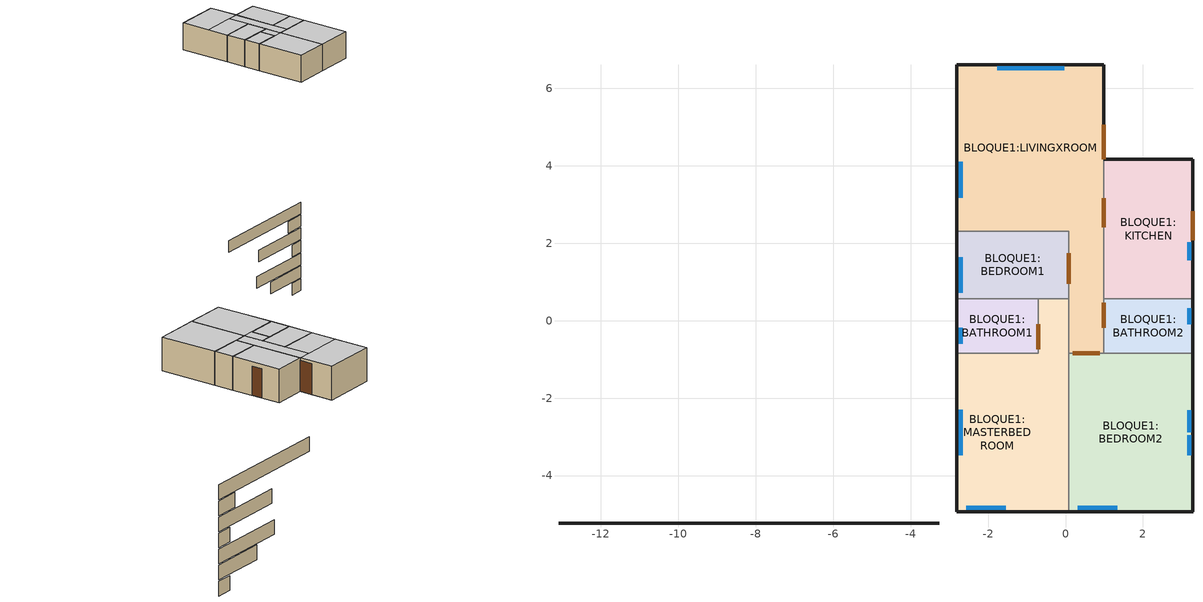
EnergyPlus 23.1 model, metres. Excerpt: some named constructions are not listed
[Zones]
BLOQUE1:LIVINGXROOM
 floor othersideconditionsmodel (SUELO CASO BASE MULCHEN): 0.08,2.31 0.99,2.3 0.99,-0.84 0.08,-0.84 z0; -2.81,6.61 0.99,6.61 0.99,2.3 -2.81,2.31 z0
 wall outside (MURO CASO BASE MULCHEN 01): 0.99,4.16 0.99,6.61 -2.81,6.61 -2.81,2.31 z0:2.3
 wall outside (LinearBridgingConstruction): -3.26,-5.24 -13.09,-5.24 z-11.1:-10.1
 wall to BLOQUE1:BEDROOM1 (Lightweight 2 x 25mm gypsum plasterboard with 100mm cavity): -2.81,2.31 0.08,2.31 0.08,0.56 z0:2.3
 wall to BLOQUE1:MASTERBEDROOM (Lightweight 2 x 25mm gypsum plasterboard with 100mm cavity): 0.08,0.56 0.08,-0.84 z0:2.3
 wall to BLOQUE1:BEDROOM2 (Lightweight 2 x 25mm gypsum plasterboard with 100mm cavity): 0.08,-0.84 0.99,-0.84 z0:2.3
 wall to BLOQUE1:BATHROOM2 (Lightweight 2 x 25mm gypsum plasterboard with 100mm cavity): 0.99,-0.84 0.99,0.56 z0:2.3
 wall to BLOQUE1:KITCHEN (Lightweight 2 x 25mm gypsum plasterboard with 100mm cavity): 0.99,0.56 0.99,4.16 z0:2.3
 window (VENTANA CASO BASE MULCHEN - 1001): -0.03,6.51 -1.77,6.51 z0.74:1.96; -2.71,4.11 -2.71,3.18 z1.04:1.96
 door inside (Puerta interior del proyecto): 0.08,1.74 0.08,0.95 z0:2.1; 0.18,-0.84 0.89,-0.84 / 0.99,-0.18 0.99,0.46 / 0.99,2.42 0.99,3.16 z0:2.12
 door (Copia de Wooden door): 0.99,4.17 0.99,5.06 z0:2.12
 ceiling adiabatic (CIELO FALSO CASO BASE MULCHEN_Reversed): 0.08,4.16 -2.81,4.16 -2.81,2.31 0.08,2.31 z2.3; 0.99,4.16 0.08,4.16 0.08,-0.84 0.99,-0.84 z2.3; 0.99,6.61 -2.81,6.61 -2.81,4.16 0.99,4.16 z2.3
BLOQUE1:BEDROOM1
 floor othersideconditionsmodel (SUELO CASO BASE MULCHEN): -2.81,2.31 0.08,2.31 0.08,0.56 -2.81,0.56 z0
 wall outside (MURO CASO BASE MULCHEN 01): -2.81,2.31 -2.81,0.56 z0:2.3
 wall outside (LinearBridgingConstruction): -3.26,-5.24 -5,-5.24 z-12.2:-11.2
 wall to BLOQUE1:BATHROOM1 (Lightweight 2 x 25mm gypsum plasterboard with 100mm cavity): -2.81,0.56 -0.71,0.56 z0:2.3
 wall to BLOQUE1:MASTERBEDROOM (Lightweight 2 x 25mm gypsum plasterboard with 100mm cavity): -0.71,0.56 0.08,0.56 z0:2.3
 window (VENTANA CASO BASE MULCHEN - 1001): -2.71,1.64 -2.71,0.73 z1.07:1.99
 ceiling adiabatic (CIELO FALSO CASO BASE MULCHEN_Reversed): 0.08,2.31 -2.81,2.31 -2.81,0.56 0.08,0.56 z2.3
BLOQUE1:MASTERBEDROOM
 floor othersideconditionsmodel (SUELO CASO BASE MULCHEN): -2.81,-0.84 -0.71,-0.84 -0.71,-4.94 -2.81,-4.94 z0; -0.71,0.56 0.08,0.56 0.08,-4.94 -0.71,-4.94 z0
 wall outside (MURO CASO BASE MULCHEN 01): -2.81,-0.84 -2.81,-4.94 0.08,-4.94 z0:2.3
 wall outside (LinearBridgingConstruction): -3.26,-5.24 -8.99,-5.24 z-13.3:-12.3
 wall to BLOQUE1:BATHROOM1 (Lightweight 2 x 25mm gypsum plasterboard with 100mm cavity): -0.71,0.56 -0.71,-0.84 -2.81,-0.84 z0:2.3
 wall to BLOQUE1:BEDROOM2 (Lightweight 2 x 25mm gypsum plasterboard with 100mm cavity): 0.08,-4.94 0.08,-0.84 z0:2.3
 window (VENTANA CASO BASE MULCHEN - 1001): -2.71,-2.3 -2.71,-3.47 z1.07:1.99; -2.57,-4.84 -1.55,-4.84 z1.03:1.96
 door inside (Puerta interior del proyecto): -0.71,-0.09 -0.71,-0.74 z0:2.11
 ceiling adiabatic (CIELO FALSO CASO BASE MULCHEN_Reversed): 0.08,0.56 -0.71,0.56 -0.71,-0.84 0.08,-0.84 z2.3; 0.08,-0.84 -2.81,-0.84 -2.81,-4.94 0.08,-4.94 z2.3
BLOQUE1:BEDROOM2
 floor othersideconditionsmodel (SUELO CASO BASE MULCHEN): 0.08,-0.84 3.29,-0.84 3.29,-4.94 0.08,-4.94 z0
 wall outside (MURO CASO BASE MULCHEN 01): 0.08,-4.94 3.29,-4.94 3.29,-0.84 z0:2.3
 wall outside (LinearBridgingConstruction): -3.26,-5.24 -9.26,-5.24 z-15.5:-14.5
 wall to BLOQUE1:BATHROOM2 (Lightweight 2 x 25mm gypsum plasterboard with 100mm cavity): 3.29,-0.84 0.99,-0.84 z0:2.3
 window (VENTANA CASO BASE MULCHEN - 1001): 0.32,-4.84 1.34,-4.84 z1.04:1.96; 3.19,-2.88 3.19,-2.31 / 3.19,-3.47 3.19,-2.96 z1.04:1.95
 ceiling adiabatic (CIELO FALSO CASO BASE MULCHEN_Reversed): 3.29,-0.84 0.08,-0.84 0.08,-4.94 3.29,-4.94 z2.3
BLOQUE1:BATHROOM2
 floor othersideconditionsmodel (SUELO CASO BASE MULCHEN): 0.99,0.56 3.29,0.56 3.29,-0.84 0.99,-0.84 z0
 wall outside (MURO CASO BASE MULCHEN 01): 3.29,-0.84 3.29,0.56 z0:2.3
 wall outside (LinearBridgingConstruction): -3.26,-5.24 -4.45,-5.24 z-17.7:-16.7
 wall to BLOQUE1:KITCHEN (Lightweight 2 x 25mm gypsum plasterboard with 100mm cavity_Rev): 3.29,0.56 0.99,0.56 z0:2.3
 window (VENTANA CASO BASE MULCHEN - 1001): 3.19,-0.1 3.19,0.32 z1.51:1.98
 ceiling adiabatic (CIELO FALSO CASO BASE MULCHEN_Reversed): 3.29,0.56 0.99,0.56 0.99,-0.84 3.29,-0.84 z2.3
BLOQUE1:KITCHEN
 floor othersideconditionsmodel (SUELO CASO BASE MULCHEN): 0.99,4.16 3.29,4.16 3.29,0.56 0.99,0.56 z0
 wall outside (MURO CASO BASE MULCHEN 01): 3.29,0.56 3.29,4.16 0.99,4.16 z0:2.3
 wall outside (LinearBridgingConstruction): -3.26,-5.24 -7.4,-5.24 z-16.6:-15.6
 window (VENTANA CASO BASE MULCHEN - 1001): 3.19,1.56 3.19,2.03 z1.04:1.95
 door (Puerta exterior del proyecto): 3.29,2.07 3.29,2.82 z0:1.99
 ceiling adiabatic (CIELO FALSO CASO BASE MULCHEN_Reversed): 3.29,4.16 0.99,4.16 0.99,0.56 3.29,0.56 z2.3
BLOQUE1:BATHROOM1
 floor othersideconditionsmodel (SUELO CASO BASE MULCHEN): -2.81,0.56 -0.71,0.56 -0.71,-0.84 -2.81,-0.84 z0
 wall outside (MURO CASO BASE MULCHEN 01): -2.81,0.56 -2.81,-0.84 z0:2.3
 wall outside (LinearBridgingConstruction): -3.26,-5.24 -4.45,-5.24 z-14.4:-13.4
 window (VENTANA CASO BASE MULCHEN - 1001): -2.71,-0.18 -2.71,-0.6 z1.5:1.98
 ceiling adiabatic (CIELO FALSO CASO BASE MULCHEN_Reversed): -0.71,0.56 -2.81,0.56 -2.81,-0.84 -0.71,-0.84 z2.3
[Construction]
Puerta interior del proyecto_Rev: Painted Oak_.035
[ZONETERMINALUNITLIST]
Name | Zone Terminal Unit Name 1
VRF Outdoor Unit_BLOQUE1:BEDROOM2 Zone List | BLOQUE1:BEDROOM2 VRF Indoor Unit
VRF Outdoor Unit_BLOQUE1:KITCHEN Zone List | BLOQUE1:KITCHEN VRF Indoor Unit
VRF Outdoor Unit_BLOQUE1:BATHROOM2 Zone List | BLOQUE1:BATHROOM2 VRF Indoor Unit
[ENERGYMANAGEMENTSYSTEM:SENSOR]
Name | OutputVariable or OutputMeter Index Key | OutputVariable or OutputMeter
RMOT | People BLOQUE1:LIVINGXROOM | Zone Thermal Comfort CEN 15251 Adaptive Model Running Average Outdoor Air Temperature
PMOT | People BLOQUE1:LIVINGXROOM | Zone Thermal Comfort ASHRAE 55 Adaptive Model Running Average Outdoor Air Temperature
Occ_count_BLOQUE1_LIVINGXROOM; BLOQUE1_LIVINGXROOM_Partition_3_0_0_0_0_0_Door_Occ_count; BLOQUE1_LIVINGXROOM_Partition_5_0_0_0_0_0_Door_Occ_count; BLOQUE1_LIVINGXROOM_Partition_6_0_0_0_0_0_Door_Occ_count; BLOQUE1_LIVINGXROOM_Partition_7_0_0_0_0_0_Door_Occ_count; BLOQUE1_LIVINGXROOM_Wall_8_0_0_0_0_0_Door_Occ_count; BLOQUE1_LIVINGXROOM_Wall_9_0_0_0_0_0_Win_Occ_count; BLOQUE1_LIVINGXROOM_Wall_10_0_0_0_0_0_Win_Occ_count | People BLOQUE1:LIVINGXROOM | People Occupant Count
Occ_count_BLOQUE1_BEDROOM1; BLOQUE1_BEDROOM1_Wall_2_0_0_0_0_0_Win_Occ_count | People BLOQUE1:BEDROOM1 | People Occupant Count
Occ_count_BLOQUE1_MASTERBEDROOM; BLOQUE1_MASTERBEDROOM_Partition_2_0_0_0_0_0_Door_Occ_count; BLOQUE1_MASTERBEDROOM_Wall_4_0_0_0_0_0_Win_Occ_count; BLOQUE1_MASTERBEDROOM_Wall_5_0_0_0_0_0_Win_Occ_count | People BLOQUE1:MASTERBEDROOM | People Occupant Count
Occ_count_BLOQUE1_BATHROOM1; BLOQUE1_BATHROOM1_Wall_2_0_0_0_0_0_Win_Occ_count | People BLOQUE1:BATHROOM1 | People Occupant Count
Occ_count_BLOQUE1_BEDROOM2; BLOQUE1_BEDROOM2_Wall_3_0_0_0_0_0_Win_Occ_count; BLOQUE1_BEDROOM2_Wall_4_0_0_0_0_1_Win_Occ_count; BLOQUE1_BEDROOM2_Wall_4_0_0_1_0_0_Win_Occ_count | People BLOQUE1:BEDROOM2 | People Occupant Count
Occ_count_BLOQUE1_KITCHEN; BLOQUE1_KITCHEN_Wall_4_0_0_0_0_1_Door_Occ_count; BLOQUE1_KITCHEN_Wall_4_0_0_1_0_0_Win_Occ_count | People BLOQUE1:KITCHEN | People Occupant Count
Occ_count_BLOQUE1_BATHROOM2; BLOQUE1_BATHROOM2_Wall_4_0_0_0_0_0_Win_Occ_count | People BLOQUE1:BATHROOM2 | People Occupant Count
OutT | Environment | Site Outdoor Air Drybulb Temperature
BLOQUE1_LIVINGXROOM_CoolCoil; BLOQUE1_LIVINGXROOM_Partition_3_0_0_0_0_0_Door_CoolCoil; BLOQUE1_LIVINGXROOM_Partition_5_0_0_0_0_0_Door_CoolCoil; BLOQUE1_LIVINGXROOM_Partition_6_0_0_0_0_0_Door_CoolCoil; BLOQUE1_LIVINGXROOM_Partition_7_0_0_0_0_0_Door_CoolCoil; BLOQUE1_LIVINGXROOM_Wall_8_0_0_0_0_0_Door_CoolCoil; BLOQUE1_LIVINGXROOM_Wall_9_0_0_0_0_0_Win_CoolCoil; BLOQUE1_LIVINGXROOM_Wall_10_0_0_0_0_0_Win_CoolCoil | BLOQUE1:LIVINGXROOM VRF Indoor Unit DX Cooling Coil | Cooling Coil Total Cooling Rate
BLOQUE1_LIVINGXROOM_HeatCoil; BLOQUE1_LIVINGXROOM_Partition_3_0_0_0_0_0_Door_HeatCoil; BLOQUE1_LIVINGXROOM_Partition_5_0_0_0_0_0_Door_HeatCoil; BLOQUE1_LIVINGXROOM_Partition_6_0_0_0_0_0_Door_HeatCoil; BLOQUE1_LIVINGXROOM_Partition_7_0_0_0_0_0_Door_HeatCoil; BLOQUE1_LIVINGXROOM_Wall_8_0_0_0_0_0_Door_HeatCoil; BLOQUE1_LIVINGXROOM_Wall_9_0_0_0_0_0_Win_HeatCoil; BLOQUE1_LIVINGXROOM_Wall_10_0_0_0_0_0_Win_HeatCoil | BLOQUE1:LIVINGXROOM VRF Indoor Unit DX Heating Coil | Heating Coil Heating Rate
BLOQUE1_BEDROOM1_CoolCoil; BLOQUE1_BEDROOM1_Wall_2_0_0_0_0_0_Win_CoolCoil | BLOQUE1:BEDROOM1 VRF Indoor Unit DX Cooling Coil | Cooling Coil Total Cooling Rate
BLOQUE1_BEDROOM1_HeatCoil; BLOQUE1_BEDROOM1_Wall_2_0_0_0_0_0_Win_HeatCoil | BLOQUE1:BEDROOM1 VRF Indoor Unit DX Heating Coil | Heating Coil Heating Rate
BLOQUE1_MASTERBEDROOM_CoolCoil; BLOQUE1_MASTERBEDROOM_Partition_2_0_0_0_0_0_Door_CoolCoil; BLOQUE1_MASTERBEDROOM_Wall_4_0_0_0_0_0_Win_CoolCoil; BLOQUE1_MASTERBEDROOM_Wall_5_0_0_0_0_0_Win_CoolCoil | BLOQUE1:MASTERBEDROOM VRF Indoor Unit DX Cooling Coil | Cooling Coil Total Cooling Rate
BLOQUE1_MASTERBEDROOM_HeatCoil; BLOQUE1_MASTERBEDROOM_Partition_2_0_0_0_0_0_Door_HeatCoil; BLOQUE1_MASTERBEDROOM_Wall_4_0_0_0_0_0_Win_HeatCoil; BLOQUE1_MASTERBEDROOM_Wall_5_0_0_0_0_0_Win_HeatCoil | BLOQUE1:MASTERBEDROOM VRF Indoor Unit DX Heating Coil | Heating Coil Heating Rate
BLOQUE1_BATHROOM1_CoolCoil; BLOQUE1_BATHROOM1_Wall_2_0_0_0_0_0_Win_CoolCoil | BLOQUE1:BATHROOM1 VRF Indoor Unit DX Cooling Coil | Cooling Coil Total Cooling Rate
BLOQUE1_BATHROOM1_HeatCoil; BLOQUE1_BATHROOM1_Wall_2_0_0_0_0_0_Win_HeatCoil | BLOQUE1:BATHROOM1 VRF Indoor Unit DX Heating Coil | Heating Coil Heating Rate
BLOQUE1_BEDROOM2_CoolCoil; BLOQUE1_BEDROOM2_Wall_3_0_0_0_0_0_Win_CoolCoil; BLOQUE1_BEDROOM2_Wall_4_0_0_0_0_1_Win_CoolCoil; BLOQUE1_BEDROOM2_Wall_4_0_0_1_0_0_Win_CoolCoil | BLOQUE1:BEDROOM2 VRF Indoor Unit DX Cooling Coil | Cooling Coil Total Cooling Rate
BLOQUE1_BEDROOM2_HeatCoil; BLOQUE1_BEDROOM2_Wall_3_0_0_0_0_0_Win_HeatCoil; BLOQUE1_BEDROOM2_Wall_4_0_0_0_0_1_Win_HeatCoil; BLOQUE1_BEDROOM2_Wall_4_0_0_1_0_0_Win_HeatCoil | BLOQUE1:BEDROOM2 VRF Indoor Unit DX Heating Coil | Heating Coil Heating Rate
BLOQUE1_KITCHEN_CoolCoil; BLOQUE1_KITCHEN_Wall_4_0_0_0_0_1_Door_CoolCoil; BLOQUE1_KITCHEN_Wall_4_0_0_1_0_0_Win_CoolCoil | BLOQUE1:KITCHEN VRF Indoor Unit DX Cooling Coil | Cooling Coil Total Cooling Rate
BLOQUE1_KITCHEN_HeatCoil; BLOQUE1_KITCHEN_Wall_4_0_0_0_0_1_Door_HeatCoil; BLOQUE1_KITCHEN_Wall_4_0_0_1_0_0_Win_HeatCoil | BLOQUE1:KITCHEN VRF Indoor Unit DX Heating Coil | Heating Coil Heating Rate
BLOQUE1_BATHROOM2_CoolCoil; BLOQUE1_BATHROOM2_Wall_4_0_0_0_0_0_Win_CoolCoil | BLOQUE1:BATHROOM2 VRF Indoor Unit DX Cooling Coil | Cooling Coil Total Cooling Rate
BLOQUE1_BATHROOM2_HeatCoil; BLOQUE1_BATHROOM2_Wall_4_0_0_0_0_0_Win_HeatCoil | BLOQUE1:BATHROOM2 VRF Indoor Unit DX Heating Coil | Heating Coil Heating Rate
[ENERGYMANAGEMENTSYSTEM:ACTUATOR]
Name | Actuated Component Unique | Actuated Component Type | Actuated Component Control Type
AHST_Act_BLOQUE1_LIVINGXROOM | AHST_Sch_BLOQUE1_LIVINGXROOM | Schedule:Compact | Schedule Value
ACST_Act_BLOQUE1_LIVINGXROOM | ACST_Sch_BLOQUE1_LIVINGXROOM | Schedule:Compact | Schedule Value
AHST_Act_BLOQUE1_BEDROOM1 | AHST_Sch_BLOQUE1_BEDROOM1 | Schedule:Compact | Schedule Value
ACST_Act_BLOQUE1_BEDROOM1 | ACST_Sch_BLOQUE1_BEDROOM1 | Schedule:Compact | Schedule Value
AHST_Act_BLOQUE1_MASTERBEDROOM | AHST_Sch_BLOQUE1_MASTERBEDROOM | Schedule:Compact | Schedule Value
ACST_Act_BLOQUE1_MASTERBEDROOM | ACST_Sch_BLOQUE1_MASTERBEDROOM | Schedule:Compact | Schedule Value
AHST_Act_BLOQUE1_BATHROOM1 | AHST_Sch_BLOQUE1_BATHROOM1 | Schedule:Compact | Schedule Value
ACST_Act_BLOQUE1_BATHROOM1 | ACST_Sch_BLOQUE1_BATHROOM1 | Schedule:Compact | Schedule Value
AHST_Act_BLOQUE1_BEDROOM2 | AHST_Sch_BLOQUE1_BEDROOM2 | Schedule:Compact | Schedule Value
ACST_Act_BLOQUE1_BEDROOM2 | ACST_Sch_BLOQUE1_BEDROOM2 | Schedule:Compact | Schedule Value
AHST_Act_BLOQUE1_KITCHEN | AHST_Sch_BLOQUE1_KITCHEN | Schedule:Compact | Schedule Value
ACST_Act_BLOQUE1_KITCHEN | ACST_Sch_BLOQUE1_KITCHEN | Schedule:Compact | Schedule Value
AHST_Act_BLOQUE1_BATHROOM2 | AHST_Sch_BLOQUE1_BATHROOM2 | Schedule:Compact | Schedule Value
ACST_Act_BLOQUE1_BATHROOM2 | ACST_Sch_BLOQUE1_BATHROOM2 | Schedule:Compact | Schedule Value
BLOQUE1_LIVINGXROOM_Partition_3_0_0_0_0_0_Door_VentOpenFact | BLOQUE1:LIVINGXROOM_Partition_3_0_0_0_0_0_Door | AirFlow Network Window/Door Opening | Venting Opening Factor
BLOQUE1_LIVINGXROOM_Partition_5_0_0_0_0_0_Door_VentOpenFact | BLOQUE1:LIVINGXROOM_Partition_5_0_0_0_0_0_Door | AirFlow Network Window/Door Opening | Venting Opening Factor
BLOQUE1_LIVINGXROOM_Partition_6_0_0_0_0_0_Door_VentOpenFact | BLOQUE1:LIVINGXROOM_Partition_6_0_0_0_0_0_Door | AirFlow Network Window/Door Opening | Venting Opening Factor
BLOQUE1_LIVINGXROOM_Partition_7_0_0_0_0_0_Door_VentOpenFact | BLOQUE1:LIVINGXROOM_Partition_7_0_0_0_0_0_Door | AirFlow Network Window/Door Opening | Venting Opening Factor
BLOQUE1_LIVINGXROOM_Wall_8_0_0_0_0_0_Door_VentOpenFact | BLOQUE1:LIVINGXROOM_Wall_8_0_0_0_0_0_Door | AirFlow Network Window/Door Opening | Venting Opening Factor
BLOQUE1_LIVINGXROOM_Wall_9_0_0_0_0_0_Win_VentOpenFact | BLOQUE1:LIVINGXROOM_Wall_9_0_0_0_0_0_Win | AirFlow Network Window/Door Opening | Venting Opening Factor
BLOQUE1_LIVINGXROOM_Wall_10_0_0_0_0_0_Win_VentOpenFact | BLOQUE1:LIVINGXROOM_Wall_10_0_0_0_0_0_Win | AirFlow Network Window/Door Opening | Venting Opening Factor
BLOQUE1_BEDROOM1_Wall_2_0_0_0_0_0_Win_VentOpenFact | BLOQUE1:BEDROOM1_Wall_2_0_0_0_0_0_Win | AirFlow Network Window/Door Opening | Venting Opening Factor
BLOQUE1_MASTERBEDROOM_Partition_2_0_0_0_0_0_Door_VentOpenFact | BLOQUE1:MASTERBEDROOM_Partition_2_0_0_0_0_0_Door | AirFlow Network Window/Door Opening | Venting Opening Factor
BLOQUE1_MASTERBEDROOM_Wall_4_0_0_0_0_0_Win_VentOpenFact | BLOQUE1:MASTERBEDROOM_Wall_4_0_0_0_0_0_Win | AirFlow Network Window/Door Opening | Venting Opening Factor
BLOQUE1_MASTERBEDROOM_Wall_5_0_0_0_0_0_Win_VentOpenFact | BLOQUE1:MASTERBEDROOM_Wall_5_0_0_0_0_0_Win | AirFlow Network Window/Door Opening | Venting Opening Factor
BLOQUE1_BATHROOM1_Wall_2_0_0_0_0_0_Win_VentOpenFact | BLOQUE1:BATHROOM1_Wall_2_0_0_0_0_0_Win | AirFlow Network Window/Door Opening | Venting Opening Factor
BLOQUE1_BEDROOM2_Wall_3_0_0_0_0_0_Win_VentOpenFact | BLOQUE1:BEDROOM2_Wall_3_0_0_0_0_0_Win | AirFlow Network Window/Door Opening | Venting Opening Factor
BLOQUE1_BEDROOM2_Wall_4_0_0_0_0_1_Win_VentOpenFact | BLOQUE1:BEDROOM2_Wall_4_0_0_0_0_1_Win | AirFlow Network Window/Door Opening | Venting Opening Factor
BLOQUE1_BEDROOM2_Wall_4_0_0_1_0_0_Win_VentOpenFact | BLOQUE1:BEDROOM2_Wall_4_0_0_1_0_0_Win | AirFlow Network Window/Door Opening | Venting Opening Factor
BLOQUE1_KITCHEN_Wall_4_0_0_0_0_1_Door_VentOpenFact | BLOQUE1:KITCHEN_Wall_4_0_0_0_0_1_Door | AirFlow Network Window/Door Opening | Venting Opening Factor
BLOQUE1_KITCHEN_Wall_4_0_0_1_0_0_Win_VentOpenFact | BLOQUE1:KITCHEN_Wall_4_0_0_1_0_0_Win | AirFlow Network Window/Door Opening | Venting Opening Factor
BLOQUE1_BATHROOM2_Wall_4_0_0_0_0_0_Win_VentOpenFact | BLOQUE1:BATHROOM2_Wall_4_0_0_0_0_0_Win | AirFlow Network Window/Door Opening | Venting Opening Factor
[ENERGYMANAGEMENTSYSTEM:PROGRAMCALLINGMANAGER]
SetComfTemp: BeginTimestepBeforePredictor; SetComfTemp
CountHours_BLOQUE1_LIVINGXROOM: BeginTimestepBeforePredictor; CountHours_BLOQUE1_LIVINGXROOM
CountHours_BLOQUE1_BEDROOM1: BeginTimestepBeforePredictor; CountHours_BLOQUE1_BEDROOM1
CountHours_BLOQUE1_MASTERBEDROOM: BeginTimestepBeforePredictor; CountHours_BLOQUE1_MASTERBEDROOM
CountHours_BLOQUE1_BATHROOM1: BeginTimestepBeforePredictor; CountHours_BLOQUE1_BATHROOM1
CountHours_BLOQUE1_BEDROOM2: BeginTimestepBeforePredictor; CountHours_BLOQUE1_BEDROOM2
CountHours_BLOQUE1_KITCHEN: BeginTimestepBeforePredictor; CountHours_BLOQUE1_KITCHEN
CountHours_BLOQUE1_BATHROOM2: BeginTimestepBeforePredictor; CountHours_BLOQUE1_BATHROOM2
SetAppLimits: BeginTimestepBeforePredictor; SetAppLimits
ApplyCAT: BeginTimestepBeforePredictor; ApplyCAT
SetAST: BeginTimestepBeforePredictor; SetAST
SetASTnoTol: BeginTimestepBeforePredictor; SetASTnoTol
CountHoursNoApp_BLOQUE1_LIVINGXROOM: BeginTimestepBeforePredictor; CountHoursNoApp_BLOQUE1_LIVINGXROOM
SetGeoVarBLOQUE1_LIVINGXROOM: BeginTimestepBeforePredictor; SetGeoVarBLOQUE1_LIVINGXROOM
CountHoursNoApp_BLOQUE1_BEDROOM1: BeginTimestepBeforePredictor; CountHoursNoApp_BLOQUE1_BEDROOM1
SetGeoVarBLOQUE1_BEDROOM1: BeginTimestepBeforePredictor; SetGeoVarBLOQUE1_BEDROOM1
CountHoursNoApp_BLOQUE1_MASTERBEDROOM: BeginTimestepBeforePredictor; CountHoursNoApp_BLOQUE1_MASTERBEDROOM
SetGeoVarBLOQUE1_MASTERBEDROOM: BeginTimestepBeforePredictor; SetGeoVarBLOQUE1_MASTERBEDROOM
CountHoursNoApp_BLOQUE1_BATHROOM1: BeginTimestepBeforePredictor; CountHoursNoApp_BLOQUE1_BATHROOM1
SetGeoVarBLOQUE1_BATHROOM1: BeginTimestepBeforePredictor; SetGeoVarBLOQUE1_BATHROOM1
CountHoursNoApp_BLOQUE1_BEDROOM2: BeginTimestepBeforePredictor; CountHoursNoApp_BLOQUE1_BEDROOM2
SetGeoVarBLOQUE1_BEDROOM2: BeginTimestepBeforePredictor; SetGeoVarBLOQUE1_BEDROOM2
CountHoursNoApp_BLOQUE1_KITCHEN: BeginTimestepBeforePredictor; CountHoursNoApp_BLOQUE1_KITCHEN
SetGeoVarBLOQUE1_KITCHEN: BeginTimestepBeforePredictor; SetGeoVarBLOQUE1_KITCHEN
CountHoursNoApp_BLOQUE1_BATHROOM2: BeginTimestepBeforePredictor; CountHoursNoApp_BLOQUE1_BATHROOM2
SetGeoVarBLOQUE1_BATHROOM2: BeginTimestepBeforePredictor; SetGeoVarBLOQUE1_BATHROOM2
SetInputData: BeginTimestepBeforePredictor; SetInputData
SetVOFinputData: BeginTimestepBeforePredictor; SetVOFinputData
SetVST: BeginTimestepBeforePredictor; SetVST
ApplyAST_BLOQUE1_LIVINGXROOM: BeginTimestepBeforePredictor; ApplyAST_BLOQUE1_LIVINGXROOM
ApplyAST_BLOQUE1_BEDROOM1: BeginTimestepBeforePredictor; ApplyAST_BLOQUE1_BEDROOM1
ApplyAST_BLOQUE1_MASTERBEDROOM: BeginTimestepBeforePredictor; ApplyAST_BLOQUE1_MASTERBEDROOM
ApplyAST_BLOQUE1_BATHROOM1: BeginTimestepBeforePredictor; ApplyAST_BLOQUE1_BATHROOM1
ApplyAST_BLOQUE1_BEDROOM2: BeginTimestepBeforePredictor; ApplyAST_BLOQUE1_BEDROOM2
ApplyAST_BLOQUE1_KITCHEN: BeginTimestepBeforePredictor; ApplyAST_BLOQUE1_KITCHEN
ApplyAST_BLOQUE1_BATHROOM2: BeginTimestepBeforePredictor; ApplyAST_BLOQUE1_BATHROOM2
SetMyVOF_BLOQUE1_LIVINGXROOM_Partition_3_0_0_0_0_0_Door: BeginTimestepBeforePredictor; SetMyVOF_BLOQUE1_LIVINGXROOM_Partition_3_0_0_0_0_0_Door
SetWindowOperation_BLOQUE1_LIVINGXROOM_Partition_3_0_0_0_0_0_Door: BeginTimestepBeforePredictor; SetWindowOperation_BLOQUE1_LIVINGXROOM_Partition_3_0_0_0_0_0_Door
SetMyVOF_BLOQUE1_LIVINGXROOM_Partition_5_0_0_0_0_0_Door: BeginTimestepBeforePredictor; SetMyVOF_BLOQUE1_LIVINGXROOM_Partition_5_0_0_0_0_0_Door
SetWindowOperation_BLOQUE1_LIVINGXROOM_Partition_5_0_0_0_0_0_Door: BeginTimestepBeforePredictor; SetWindowOperation_BLOQUE1_LIVINGXROOM_Partition_5_0_0_0_0_0_Door
SetMyVOF_BLOQUE1_LIVINGXROOM_Partition_6_0_0_0_0_0_Door: BeginTimestepBeforePredictor; SetMyVOF_BLOQUE1_LIVINGXROOM_Partition_6_0_0_0_0_0_Door
SetWindowOperation_BLOQUE1_LIVINGXROOM_Partition_6_0_0_0_0_0_Door: BeginTimestepBeforePredictor; SetWindowOperation_BLOQUE1_LIVINGXROOM_Partition_6_0_0_0_0_0_Door
SetMyVOF_BLOQUE1_LIVINGXROOM_Partition_7_0_0_0_0_0_Door: BeginTimestepBeforePredictor; SetMyVOF_BLOQUE1_LIVINGXROOM_Partition_7_0_0_0_0_0_Door
SetWindowOperation_BLOQUE1_LIVINGXROOM_Partition_7_0_0_0_0_0_Door: BeginTimestepBeforePredictor; SetWindowOperation_BLOQUE1_LIVINGXROOM_Partition_7_0_0_0_0_0_Door
SetMyVOF_BLOQUE1_LIVINGXROOM_Wall_8_0_0_0_0_0_Door: BeginTimestepBeforePredictor; SetMyVOF_BLOQUE1_LIVINGXROOM_Wall_8_0_0_0_0_0_Door
SetWindowOperation_BLOQUE1_LIVINGXROOM_Wall_8_0_0_0_0_0_Door: BeginTimestepBeforePredictor; SetWindowOperation_BLOQUE1_LIVINGXROOM_Wall_8_0_0_0_0_0_Door
SetMyVOF_BLOQUE1_LIVINGXROOM_Wall_9_0_0_0_0_0_Win: BeginTimestepBeforePredictor; SetMyVOF_BLOQUE1_LIVINGXROOM_Wall_9_0_0_0_0_0_Win
SetWindowOperation_BLOQUE1_LIVINGXROOM_Wall_9_0_0_0_0_0_Win: BeginTimestepBeforePredictor; SetWindowOperation_BLOQUE1_LIVINGXROOM_Wall_9_0_0_0_0_0_Win
SetMyVOF_BLOQUE1_LIVINGXROOM_Wall_10_0_0_0_0_0_Win: BeginTimestepBeforePredictor; SetMyVOF_BLOQUE1_LIVINGXROOM_Wall_10_0_0_0_0_0_Win
SetWindowOperation_BLOQUE1_LIVINGXROOM_Wall_10_0_0_0_0_0_Win: BeginTimestepBeforePredictor; SetWindowOperation_BLOQUE1_LIVINGXROOM_Wall_10_0_0_0_0_0_Win
SetMyVOF_BLOQUE1_BEDROOM1_Wall_2_0_0_0_0_0_Win: BeginTimestepBeforePredictor; SetMyVOF_BLOQUE1_BEDROOM1_Wall_2_0_0_0_0_0_Win
SetWindowOperation_BLOQUE1_BEDROOM1_Wall_2_0_0_0_0_0_Win: BeginTimestepBeforePredictor; SetWindowOperation_BLOQUE1_BEDROOM1_Wall_2_0_0_0_0_0_Win
SetMyVOF_BLOQUE1_MASTERBEDROOM_Partition_2_0_0_0_0_0_Door: BeginTimestepBeforePredictor; SetMyVOF_BLOQUE1_MASTERBEDROOM_Partition_2_0_0_0_0_0_Door
SetWindowOperation_BLOQUE1_MASTERBEDROOM_Partition_2_0_0_0_0_0_Door: BeginTimestepBeforePredictor; SetWindowOperation_BLOQUE1_MASTERBEDROOM_Partition_2_0_0_0_0_0_Door
SetMyVOF_BLOQUE1_MASTERBEDROOM_Wall_4_0_0_0_0_0_Win: BeginTimestepBeforePredictor; SetMyVOF_BLOQUE1_MASTERBEDROOM_Wall_4_0_0_0_0_0_Win
SetWindowOperation_BLOQUE1_MASTERBEDROOM_Wall_4_0_0_0_0_0_Win: BeginTimestepBeforePredictor; SetWindowOperation_BLOQUE1_MASTERBEDROOM_Wall_4_0_0_0_0_0_Win
SetMyVOF_BLOQUE1_MASTERBEDROOM_Wall_5_0_0_0_0_0_Win: BeginTimestepBeforePredictor; SetMyVOF_BLOQUE1_MASTERBEDROOM_Wall_5_0_0_0_0_0_Win
SetWindowOperation_BLOQUE1_MASTERBEDROOM_Wall_5_0_0_0_0_0_Win: BeginTimestepBeforePredictor; SetWindowOperation_BLOQUE1_MASTERBEDROOM_Wall_5_0_0_0_0_0_Win
SetMyVOF_BLOQUE1_BATHROOM1_Wall_2_0_0_0_0_0_Win: BeginTimestepBeforePredictor; SetMyVOF_BLOQUE1_BATHROOM1_Wall_2_0_0_0_0_0_Win
SetWindowOperation_BLOQUE1_BATHROOM1_Wall_2_0_0_0_0_0_Win: BeginTimestepBeforePredictor; SetWindowOperation_BLOQUE1_BATHROOM1_Wall_2_0_0_0_0_0_Win
SetMyVOF_BLOQUE1_BEDROOM2_Wall_3_0_0_0_0_0_Win: BeginTimestepBeforePredictor; SetMyVOF_BLOQUE1_BEDROOM2_Wall_3_0_0_0_0_0_Win
SetWindowOperation_BLOQUE1_BEDROOM2_Wall_3_0_0_0_0_0_Win: BeginTimestepBeforePredictor; SetWindowOperation_BLOQUE1_BEDROOM2_Wall_3_0_0_0_0_0_Win
SetMyVOF_BLOQUE1_BEDROOM2_Wall_4_0_0_0_0_1_Win: BeginTimestepBeforePredictor; SetMyVOF_BLOQUE1_BEDROOM2_Wall_4_0_0_0_0_1_Win
SetWindowOperation_BLOQUE1_BEDROOM2_Wall_4_0_0_0_0_1_Win: BeginTimestepBeforePredictor; SetWindowOperation_BLOQUE1_BEDROOM2_Wall_4_0_0_0_0_1_Win
SetMyVOF_BLOQUE1_BEDROOM2_Wall_4_0_0_1_0_0_Win: BeginTimestepBeforePredictor; SetMyVOF_BLOQUE1_BEDROOM2_Wall_4_0_0_1_0_0_Win
SetWindowOperation_BLOQUE1_BEDROOM2_Wall_4_0_0_1_0_0_Win: BeginTimestepBeforePredictor; SetWindowOperation_BLOQUE1_BEDROOM2_Wall_4_0_0_1_0_0_Win
SetMyVOF_BLOQUE1_KITCHEN_Wall_4_0_0_0_0_1_Door: BeginTimestepBeforePredictor; SetMyVOF_BLOQUE1_KITCHEN_Wall_4_0_0_0_0_1_Door
SetWindowOperation_BLOQUE1_KITCHEN_Wall_4_0_0_0_0_1_Door: BeginTimestepBeforePredictor; SetWindowOperation_BLOQUE1_KITCHEN_Wall_4_0_0_0_0_1_Door
SetMyVOF_BLOQUE1_KITCHEN_Wall_4_0_0_1_0_0_Win: BeginTimestepBeforePredictor; SetMyVOF_BLOQUE1_KITCHEN_Wall_4_0_0_1_0_0_Win
SetWindowOperation_BLOQUE1_KITCHEN_Wall_4_0_0_1_0_0_Win: BeginTimestepBeforePredictor; SetWindowOperation_BLOQUE1_KITCHEN_Wall_4_0_0_1_0_0_Win
SetMyVOF_BLOQUE1_BATHROOM2_Wall_4_0_0_0_0_0_Win: BeginTimestepBeforePredictor; SetMyVOF_BLOQUE1_BATHROOM2_Wall_4_0_0_0_0_0_Win
SetWindowOperation_BLOQUE1_BATHROOM2_Wall_4_0_0_0_0_0_Win: BeginTimestepBeforePredictor; SetWindowOperation_BLOQUE1_BATHROOM2_Wall_4_0_0_0_0_0_Win
[ENERGYMANAGEMENTSYSTEM:PROGRAM]
SetComfTemp: if ComfStand == 1; set ComfTemp = RMOT*0.33+18.8; elseif ComfStand == 2; set ComfTemp = PMOT*0.31+17.8; elseif ComfStand == 3; set ComfTemp = PMOT*0.48+14.4; elseif ComfStand == 4; set ComfTemp = 0; elseif ComfStand == 5; set ComfTemp = 0; elseif ComfStand == 6; set ComfTemp = 0; elseif ComfStand == 7; set ComfTemp = PMOT*0.54+12.83; elseif ComfStand == 8; set ComfTemp = PMOT*0.28+17.87; elseif ComfStand == 9; set ComfTemp = PMOT*0.39+18.42; elseif ComfStand == 10; set ComfTemp = PMOT*0.42+17.6; elseif ComfStand == 11; set ComfTemp = PMOT*0.75+5.37; elseif ComfStand == 12; set ComfTemp = PMOT*0.25+19.7; elseif ComfStand == 13; set ComfTemp = PMOT*0.26+15.9; elseif ComfStand == 14; set ComfTemp = PMOT*0.26+16.75; elseif ComfStand == 15; set ComfTemp = PMOT*0.56+12.74; elseif ComfStand == 16; set ComfTemp = PMOT*0.09+22.32; elseif ComfStand == 17; if (DayOfYear <= 121) || (DayOfYear > 295); set ComfTemp = PMOT*0.48+13.9; else; set ComfTemp = PMOT*0.59+9.6; endif; elseif ComfStand == 18; if (DayOfYear <= 121) || (DayOfYear > 295); set ComfTemp = PMOT*0.84+5.3; else; set ComfTemp = PMOT*0.96-3.6; endif; elseif ComfStand == 19; if (DayOfYear <= 121) || (DayOfYear > 295); set ComfTemp = PMOT*0.27+17.9; else; set ComfTemp = PMOT*0.53+10.3; endif; elseif ComfStand == 20; if (DayOfYear <= 121) || (DayOfYear > 295); set ComfTemp = PMOT*0.38+15.7; else; set ComfTemp = PMOT*0.47+9.07; endif; elseif ComfStand == 21; set ComfTemp = PMOT*0.678+13.51; endif
CountHours_BLOQUE1_LIVINGXROOM: if (ComfStand == 1) || (ComfStand == 10); if (RMOT >= AHSTall) && (RMOT <= ACSTaul); if (BLOQUE1_LIVINGXROOM_OpT <= ACSTnoTol); if (BLOQUE1_LIVINGXROOM_OpT >= AHSTnoTol); set ComfHours_BLOQUE1_LIVINGXROOM = 1*ZoneTimeStep; set DiscomfAppHotHours_BLOQUE1_LIVINGXROOM = 0; set DiscomfAppColdHours_BLOQUE1_LIVINGXROOM = 0; set DiscomfNonAppHotHours_BLOQUE1_LIVINGXROOM = 0; set DiscomfNonAppColdHours_BLOQUE1_LIVINGXROOM = 0; endif; elseif (BLOQUE1_LIVINGXROOM_OpT > ACSTnoTol); set ComfHours_BLOQUE1_LIVINGXROOM = 0; set DiscomfAppHotHours_BLOQUE1_LIVINGXROOM = 1*ZoneTimeStep; set DiscomfAppColdHours_BLOQUE1_LIVINGXROOM = 0; set DiscomfNonAppHotHours_BLOQUE1_LIVINGXROOM = 0; set DiscomfNonAppColdHours_BLOQUE1_LIVINGXROOM = 0; elseif (BLOQUE1_LIVINGXROOM_OpT < AHSTnoTol); set ComfHours_BLOQUE1_LIVINGXROOM = 0; set DiscomfAppHotHours_BLOQUE1_LIVINGXROOM = 0; set DiscomfAppColdHours_BLOQUE1_LIVINGXROOM = 1*ZoneTimeStep; set DiscomfNonAppHotHours_BLOQUE1_LIVINGXROOM = 0; set DiscomfNonAppColdHours_BLOQUE1_LIVINGXROOM = 0; endif; elseif (RMOT > ACSTaul); set ComfHours_BLOQUE1_LIVINGXROOM = 0; set DiscomfAppHotHours_BLOQUE1_LIVINGXROOM = 0; set DiscomfAppColdHours_BLOQUE1_LIVINGXROOM = 0; set DiscomfNonAppHotHours_BLOQUE1_LIVINGXROOM = 1*ZoneTimeStep; set DiscomfNonAppColdHours_BLOQUE1_LIVINGXROOM = 0; elseif (RMOT < AHSTall); set ComfHours_BLOQUE1_LIVINGXROOM = 0; set DiscomfAppHotHours_BLOQUE1_LIVINGXROOM = 0; set DiscomfAppColdHours_BLOQUE1_LIVINGXROOM = 0; set DiscomfNonAppHotHours_BLOQUE1_LIVINGXROOM = 0; set DiscomfNonAppColdHours_BLOQUE1_LIVINGXROOM = 1*ZoneTimeStep; endif; else; if (PMOT >= AHSTall) && (PMOT <= ACSTaul); if (BLOQUE1_LIVINGXROOM_OpT <= ACSTnoTol); if (BLOQUE1_LIVINGXROOM_OpT >= AHSTnoTol); set ComfHours_BLOQUE1_LIVINGXROOM = 1*ZoneTimeStep; set DiscomfAppHotHours_BLOQUE1_LIVINGXROOM = 0; set DiscomfAppColdHours_BLOQUE1_LIVINGXROOM = 0; set DiscomfNonAppHotHours_BLOQUE1_LIVINGXROOM = 0; set DiscomfNonAppColdHours_BLOQUE1_LIVINGXROOM = 0; endif; elseif (BLOQUE1_LIVINGXROOM_OpT > ACSTnoTol); set ComfHours_BLOQUE1_LIVINGXROOM = 0; set DiscomfAppHotHours_BLOQUE1_LIVINGXROOM = 1*ZoneTimeStep; set DiscomfAppColdHours_BLOQUE1_LIVINGXROOM = 0; set DiscomfNonAppHotHours_BLOQUE1_LIVINGXROOM = 0; set DiscomfNonAppColdHours_BLOQUE1_LIVINGXROOM = 0; elseif (BLOQUE1_LIVINGXROOM_OpT < AHSTnoTol); set ComfHours_BLOQUE1_LIVINGXROOM = 0; set DiscomfAppHotHours_BLOQUE1_LIVINGXROOM = 0; set DiscomfAppColdHours_BLOQUE1_LIVINGXROOM = 1*ZoneTimeStep; set DiscomfNonAppHotHours_BLOQUE1_LIVINGXROOM = 0; set DiscomfNonAppColdHours_BLOQUE1_LIVINGXROOM = 0; endif; elseif (PMOT > ACSTaul); set ComfHours_BLOQUE1_LIVINGXROOM = 0; set DiscomfAppHotHours_BLOQUE1_LIVINGXROOM = 0; set DiscomfAppColdHours_BLOQUE1_LIVINGXROOM = 0; set DiscomfNonAppHotHours_BLOQUE1_LIVINGXROOM = 1*ZoneTimeStep; set DiscomfNonAppColdHours_BLOQUE1_LIVINGXROOM = 0; elseif (PMOT < AHSTall); set ComfHours_BLOQUE1_LIVINGXROOM = 0; set DiscomfAppHotHours_BLOQUE1_LIVINGXROOM = 0; set DiscomfAppColdHours_BLOQUE1_LIVINGXROOM = 0; set DiscomfNonAppHotHours_BLOQUE1_LIVINGXROOM = 0; set DiscomfNonAppColdHours_BLOQUE1_LIVINGXROOM = 1*ZoneTimeStep; endif; endif
CountHours_BLOQUE1_BEDROOM1: if (ComfStand == 1) || (ComfStand == 10); if (RMOT >= AHSTall) && (RMOT <= ACSTaul); if (BLOQUE1_BEDROOM1_OpT <= ACSTnoTol); if (BLOQUE1_BEDROOM1_OpT >= AHSTnoTol); set ComfHours_BLOQUE1_BEDROOM1 = 1*ZoneTimeStep; set DiscomfAppHotHours_BLOQUE1_BEDROOM1 = 0; set DiscomfAppColdHours_BLOQUE1_BEDROOM1 = 0; set DiscomfNonAppHotHours_BLOQUE1_BEDROOM1 = 0; set DiscomfNonAppColdHours_BLOQUE1_BEDROOM1 = 0; endif; elseif (BLOQUE1_BEDROOM1_OpT > ACSTnoTol); set ComfHours_BLOQUE1_BEDROOM1 = 0; set DiscomfAppHotHours_BLOQUE1_BEDROOM1 = 1*ZoneTimeStep; set DiscomfAppColdHours_BLOQUE1_BEDROOM1 = 0; set DiscomfNonAppHotHours_BLOQUE1_BEDROOM1 = 0; set DiscomfNonAppColdHours_BLOQUE1_BEDROOM1 = 0; elseif (BLOQUE1_BEDROOM1_OpT < AHSTnoTol); set ComfHours_BLOQUE1_BEDROOM1 = 0; set DiscomfAppHotHours_BLOQUE1_BEDROOM1 = 0; set DiscomfAppColdHours_BLOQUE1_BEDROOM1 = 1*ZoneTimeStep; set DiscomfNonAppHotHours_BLOQUE1_BEDROOM1 = 0; set DiscomfNonAppColdHours_BLOQUE1_BEDROOM1 = 0; endif; elseif (RMOT > ACSTaul); set ComfHours_BLOQUE1_BEDROOM1 = 0; set DiscomfAppHotHours_BLOQUE1_BEDROOM1 = 0; set DiscomfAppColdHours_BLOQUE1_BEDROOM1 = 0; set DiscomfNonAppHotHours_BLOQUE1_BEDROOM1 = 1*ZoneTimeStep; set DiscomfNonAppColdHours_BLOQUE1_BEDROOM1 = 0; elseif (RMOT < AHSTall); set ComfHours_BLOQUE1_BEDROOM1 = 0; set DiscomfAppHotHours_BLOQUE1_BEDROOM1 = 0; set DiscomfAppColdHours_BLOQUE1_BEDROOM1 = 0; set DiscomfNonAppHotHours_BLOQUE1_BEDROOM1 = 0; set DiscomfNonAppColdHours_BLOQUE1_BEDROOM1 = 1*ZoneTimeStep; endif; else; if (PMOT >= AHSTall) && (PMOT <= ACSTaul); if (BLOQUE1_BEDROOM1_OpT <= ACSTnoTol); if (BLOQUE1_BEDROOM1_OpT >= AHSTnoTol); set ComfHours_BLOQUE1_BEDROOM1 = 1*ZoneTimeStep; set DiscomfAppHotHours_BLOQUE1_BEDROOM1 = 0; set DiscomfAppColdHours_BLOQUE1_BEDROOM1 = 0; set DiscomfNonAppHotHours_BLOQUE1_BEDROOM1 = 0; set DiscomfNonAppColdHours_BLOQUE1_BEDROOM1 = 0; endif; elseif (BLOQUE1_BEDROOM1_OpT > ACSTnoTol); set ComfHours_BLOQUE1_BEDROOM1 = 0; set DiscomfAppHotHours_BLOQUE1_BEDROOM1 = 1*ZoneTimeStep; set DiscomfAppColdHours_BLOQUE1_BEDROOM1 = 0; set DiscomfNonAppHotHours_BLOQUE1_BEDROOM1 = 0; set DiscomfNonAppColdHours_BLOQUE1_BEDROOM1 = 0; elseif (BLOQUE1_BEDROOM1_OpT < AHSTnoTol); set ComfHours_BLOQUE1_BEDROOM1 = 0; set DiscomfAppHotHours_BLOQUE1_BEDROOM1 = 0; set DiscomfAppColdHours_BLOQUE1_BEDROOM1 = 1*ZoneTimeStep; set DiscomfNonAppHotHours_BLOQUE1_BEDROOM1 = 0; set DiscomfNonAppColdHours_BLOQUE1_BEDROOM1 = 0; endif; elseif (PMOT > ACSTaul); set ComfHours_BLOQUE1_BEDROOM1 = 0; set DiscomfAppHotHours_BLOQUE1_BEDROOM1 = 0; set DiscomfAppColdHours_BLOQUE1_BEDROOM1 = 0; set DiscomfNonAppHotHours_BLOQUE1_BEDROOM1 = 1*ZoneTimeStep; set DiscomfNonAppColdHours_BLOQUE1_BEDROOM1 = 0; elseif (PMOT < AHSTall); set ComfHours_BLOQUE1_BEDROOM1 = 0; set DiscomfAppHotHours_BLOQUE1_BEDROOM1 = 0; set DiscomfAppColdHours_BLOQUE1_BEDROOM1 = 0; set DiscomfNonAppHotHours_BLOQUE1_BEDROOM1 = 0; set DiscomfNonAppColdHours_BLOQUE1_BEDROOM1 = 1*ZoneTimeStep; endif; endif
CountHours_BLOQUE1_MASTERBEDROOM: if (ComfStand == 1) || (ComfStand == 10); if (RMOT >= AHSTall) && (RMOT <= ACSTaul); if (BLOQUE1_MASTERBEDROOM_OpT <= ACSTnoTol); if (BLOQUE1_MASTERBEDROOM_OpT >= AHSTnoTol); set ComfHours_BLOQUE1_MASTERBEDROOM = 1*ZoneTimeStep; set DiscomfAppHotHours_BLOQUE1_MASTERBEDROOM = 0; set DiscomfAppColdHours_BLOQUE1_MASTERBEDROOM = 0; set DiscomfNonAppHotHours_BLOQUE1_MASTERBEDROOM = 0; set DiscomfNonAppColdHours_BLOQUE1_MASTERBEDROOM = 0; endif; elseif (BLOQUE1_MASTERBEDROOM_OpT > ACSTnoTol); set ComfHours_BLOQUE1_MASTERBEDROOM = 0; set DiscomfAppHotHours_BLOQUE1_MASTERBEDROOM = 1*ZoneTimeStep; set DiscomfAppColdHours_BLOQUE1_MASTERBEDROOM = 0; set DiscomfNonAppHotHours_BLOQUE1_MASTERBEDROOM = 0; set DiscomfNonAppColdHours_BLOQUE1_MASTERBEDROOM = 0; elseif (BLOQUE1_MASTERBEDROOM_OpT < AHSTnoTol); set ComfHours_BLOQUE1_MASTERBEDROOM = 0; set DiscomfAppHotHours_BLOQUE1_MASTERBEDROOM = 0; set DiscomfAppColdHours_BLOQUE1_MASTERBEDROOM = 1*ZoneTimeStep; set DiscomfNonAppHotHours_BLOQUE1_MASTERBEDROOM = 0; set DiscomfNonAppColdHours_BLOQUE1_MASTERBEDROOM = 0; endif; elseif (RMOT > ACSTaul); set ComfHours_BLOQUE1_MASTERBEDROOM = 0; set DiscomfAppHotHours_BLOQUE1_MASTERBEDROOM = 0; set DiscomfAppColdHours_BLOQUE1_MASTERBEDROOM = 0; set DiscomfNonAppHotHours_BLOQUE1_MASTERBEDROOM = 1*ZoneTimeStep; set DiscomfNonAppColdHours_BLOQUE1_MASTERBEDROOM = 0; elseif (RMOT < AHSTall); set ComfHours_BLOQUE1_MASTERBEDROOM = 0; set DiscomfAppHotHours_BLOQUE1_MASTERBEDROOM = 0; set DiscomfAppColdHours_BLOQUE1_MASTERBEDROOM = 0; set DiscomfNonAppHotHours_BLOQUE1_MASTERBEDROOM = 0; set DiscomfNonAppColdHours_BLOQUE1_MASTERBEDROOM = 1*ZoneTimeStep; endif; else; if (PMOT >= AHSTall) && (PMOT <= ACSTaul); if (BLOQUE1_MASTERBEDROOM_OpT <= ACSTnoTol); if (BLOQUE1_MASTERBEDROOM_OpT >= AHSTnoTol); set ComfHours_BLOQUE1_MASTERBEDROOM = 1*ZoneTimeStep; set DiscomfAppHotHours_BLOQUE1_MASTERBEDROOM = 0; set DiscomfAppColdHours_BLOQUE1_MASTERBEDROOM = 0; set DiscomfNonAppHotHours_BLOQUE1_MASTERBEDROOM = 0; set DiscomfNonAppColdHours_BLOQUE1_MASTERBEDROOM = 0; endif; elseif (BLOQUE1_MASTERBEDROOM_OpT > ACSTnoTol); set ComfHours_BLOQUE1_MASTERBEDROOM = 0; set DiscomfAppHotHours_BLOQUE1_MASTERBEDROOM = 1*ZoneTimeStep; set DiscomfAppColdHours_BLOQUE1_MASTERBEDROOM = 0; set DiscomfNonAppHotHours_BLOQUE1_MASTERBEDROOM = 0; set DiscomfNonAppColdHours_BLOQUE1_MASTERBEDROOM = 0; elseif (BLOQUE1_MASTERBEDROOM_OpT < AHSTnoTol); set ComfHours_BLOQUE1_MASTERBEDROOM = 0; set DiscomfAppHotHours_BLOQUE1_MASTERBEDROOM = 0; set DiscomfAppColdHours_BLOQUE1_MASTERBEDROOM = 1*ZoneTimeStep; set DiscomfNonAppHotHours_BLOQUE1_MASTERBEDROOM = 0; set DiscomfNonAppColdHours_BLOQUE1_MASTERBEDROOM = 0; endif; elseif (PMOT > ACSTaul); set ComfHours_BLOQUE1_MASTERBEDROOM = 0; set DiscomfAppHotHours_BLOQUE1_MASTERBEDROOM = 0; set DiscomfAppColdHours_BLOQUE1_MASTERBEDROOM = 0; set DiscomfNonAppHotHours_BLOQUE1_MASTERBEDROOM = 1*ZoneTimeStep; set DiscomfNonAppColdHours_BLOQUE1_MASTERBEDROOM = 0; elseif (PMOT < AHSTall); set ComfHours_BLOQUE1_MASTERBEDROOM = 0; set DiscomfAppHotHours_BLOQUE1_MASTERBEDROOM = 0; set DiscomfAppColdHours_BLOQUE1_MASTERBEDROOM = 0; set DiscomfNonAppHotHours_BLOQUE1_MASTERBEDROOM = 0; set DiscomfNonAppColdHours_BLOQUE1_MASTERBEDROOM = 1*ZoneTimeStep; endif; endif
CountHours_BLOQUE1_BATHROOM1: if (ComfStand == 1) || (ComfStand == 10); if (RMOT >= AHSTall) && (RMOT <= ACSTaul); if (BLOQUE1_BATHROOM1_OpT <= ACSTnoTol); if (BLOQUE1_BATHROOM1_OpT >= AHSTnoTol); set ComfHours_BLOQUE1_BATHROOM1 = 1*ZoneTimeStep; set DiscomfAppHotHours_BLOQUE1_BATHROOM1 = 0; set DiscomfAppColdHours_BLOQUE1_BATHROOM1 = 0; set DiscomfNonAppHotHours_BLOQUE1_BATHROOM1 = 0; set DiscomfNonAppColdHours_BLOQUE1_BATHROOM1 = 0; endif; elseif (BLOQUE1_BATHROOM1_OpT > ACSTnoTol); set ComfHours_BLOQUE1_BATHROOM1 = 0; set DiscomfAppHotHours_BLOQUE1_BATHROOM1 = 1*ZoneTimeStep; set DiscomfAppColdHours_BLOQUE1_BATHROOM1 = 0; set DiscomfNonAppHotHours_BLOQUE1_BATHROOM1 = 0; set DiscomfNonAppColdHours_BLOQUE1_BATHROOM1 = 0; elseif (BLOQUE1_BATHROOM1_OpT < AHSTnoTol); set ComfHours_BLOQUE1_BATHROOM1 = 0; set DiscomfAppHotHours_BLOQUE1_BATHROOM1 = 0; set DiscomfAppColdHours_BLOQUE1_BATHROOM1 = 1*ZoneTimeStep; set DiscomfNonAppHotHours_BLOQUE1_BATHROOM1 = 0; set DiscomfNonAppColdHours_BLOQUE1_BATHROOM1 = 0; endif; elseif (RMOT > ACSTaul); set ComfHours_BLOQUE1_BATHROOM1 = 0; set DiscomfAppHotHours_BLOQUE1_BATHROOM1 = 0; set DiscomfAppColdHours_BLOQUE1_BATHROOM1 = 0; set DiscomfNonAppHotHours_BLOQUE1_BATHROOM1 = 1*ZoneTimeStep; set DiscomfNonAppColdHours_BLOQUE1_BATHROOM1 = 0; elseif (RMOT < AHSTall); set ComfHours_BLOQUE1_BATHROOM1 = 0; set DiscomfAppHotHours_BLOQUE1_BATHROOM1 = 0; set DiscomfAppColdHours_BLOQUE1_BATHROOM1 = 0; set DiscomfNonAppHotHours_BLOQUE1_BATHROOM1 = 0; set DiscomfNonAppColdHours_BLOQUE1_BATHROOM1 = 1*ZoneTimeStep; endif; else; if (PMOT >= AHSTall) && (PMOT <= ACSTaul); if (BLOQUE1_BATHROOM1_OpT <= ACSTnoTol); if (BLOQUE1_BATHROOM1_OpT >= AHSTnoTol); set ComfHours_BLOQUE1_BATHROOM1 = 1*ZoneTimeStep; set DiscomfAppHotHours_BLOQUE1_BATHROOM1 = 0; set DiscomfAppColdHours_BLOQUE1_BATHROOM1 = 0; set DiscomfNonAppHotHours_BLOQUE1_BATHROOM1 = 0; set DiscomfNonAppColdHours_BLOQUE1_BATHROOM1 = 0; endif; elseif (BLOQUE1_BATHROOM1_OpT > ACSTnoTol); set ComfHours_BLOQUE1_BATHROOM1 = 0; set DiscomfAppHotHours_BLOQUE1_BATHROOM1 = 1*ZoneTimeStep; set DiscomfAppColdHours_BLOQUE1_BATHROOM1 = 0; set DiscomfNonAppHotHours_BLOQUE1_BATHROOM1 = 0; set DiscomfNonAppColdHours_BLOQUE1_BATHROOM1 = 0; elseif (BLOQUE1_BATHROOM1_OpT < AHSTnoTol); set ComfHours_BLOQUE1_BATHROOM1 = 0; set DiscomfAppHotHours_BLOQUE1_BATHROOM1 = 0; set DiscomfAppColdHours_BLOQUE1_BATHROOM1 = 1*ZoneTimeStep; set DiscomfNonAppHotHours_BLOQUE1_BATHROOM1 = 0; set DiscomfNonAppColdHours_BLOQUE1_BATHROOM1 = 0; endif; elseif (PMOT > ACSTaul); set ComfHours_BLOQUE1_BATHROOM1 = 0; set DiscomfAppHotHours_BLOQUE1_BATHROOM1 = 0; set DiscomfAppColdHours_BLOQUE1_BATHROOM1 = 0; set DiscomfNonAppHotHours_BLOQUE1_BATHROOM1 = 1*ZoneTimeStep; set DiscomfNonAppColdHours_BLOQUE1_BATHROOM1 = 0; elseif (PMOT < AHSTall); set ComfHours_BLOQUE1_BATHROOM1 = 0; set DiscomfAppHotHours_BLOQUE1_BATHROOM1 = 0; set DiscomfAppColdHours_BLOQUE1_BATHROOM1 = 0; set DiscomfNonAppHotHours_BLOQUE1_BATHROOM1 = 0; set DiscomfNonAppColdHours_BLOQUE1_BATHROOM1 = 1*ZoneTimeStep; endif; endif
SetASTnoTol: set ACSTnoTol = ACST-ACSTtol; set AHSTnoTol = AHST-AHSTtol
CountHoursNoApp_BLOQUE1_LIVINGXROOM: if (BLOQUE1_LIVINGXROOM_OpT <= ACSTnoTol); if (BLOQUE1_LIVINGXROOM_OpT >= AHSTnoTol); set ComfHoursNoApp_BLOQUE1_LIVINGXROOM  = 1*ZoneTimeStep; else; set ComfHoursNoApp_BLOQUE1_LIVINGXROOM = 0; endif; else; set ComfHoursNoApp_BLOQUE1_LIVINGXROOM = 0; endif
SetGeoVarBLOQUE1_LIVINGXROOM: set ZoneFloorArea_BLOQUE1_LIVINGXROOM = ZFA_BLOQUE1_LIVINGXROOM/2; set ZoneAirVolume_BLOQUE1_LIVINGXROOM = ZAV_BLOQUE1_LIVINGXROOM/2
CountHoursNoApp_BLOQUE1_BEDROOM1: if (BLOQUE1_BEDROOM1_OpT <= ACSTnoTol); if (BLOQUE1_BEDROOM1_OpT >= AHSTnoTol); set ComfHoursNoApp_BLOQUE1_BEDROOM1  = 1*ZoneTimeStep; else; set ComfHoursNoApp_BLOQUE1_BEDROOM1 = 0; endif; else; set ComfHoursNoApp_BLOQUE1_BEDROOM1 = 0; endif
SetGeoVarBLOQUE1_BEDROOM1: set ZoneFloorArea_BLOQUE1_BEDROOM1 = ZFA_BLOQUE1_BEDROOM1/2; set ZoneAirVolume_BLOQUE1_BEDROOM1 = ZAV_BLOQUE1_BEDROOM1/2
CountHoursNoApp_BLOQUE1_MASTERBEDROOM: if (BLOQUE1_MASTERBEDROOM_OpT <= ACSTnoTol); if (BLOQUE1_MASTERBEDROOM_OpT >= AHSTnoTol); set ComfHoursNoApp_BLOQUE1_MASTERBEDROOM  = 1*ZoneTimeStep; else; set ComfHoursNoApp_BLOQUE1_MASTERBEDROOM = 0; endif; else; set ComfHoursNoApp_BLOQUE1_MASTERBEDROOM = 0; endif
SetGeoVarBLOQUE1_MASTERBEDROOM: set ZoneFloorArea_BLOQUE1_MASTERBEDROOM = ZFA_BLOQUE1_MASTERBEDROOM/2; set ZoneAirVolume_BLOQUE1_MASTERBEDROOM = ZAV_BLOQUE1_MASTERBEDROOM/2
